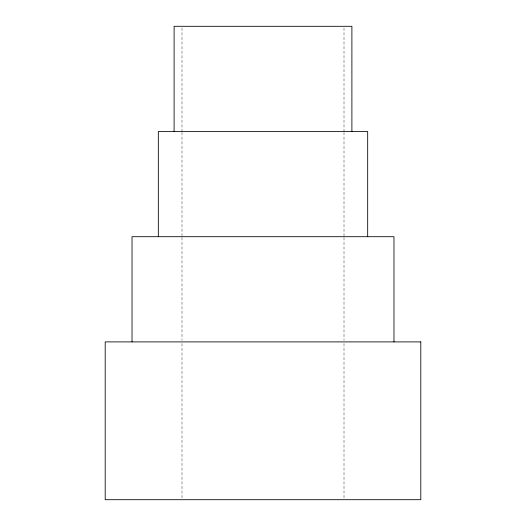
<?xml version="1.0" encoding="UTF-8"?>
<svg xmlns="http://www.w3.org/2000/svg" width="526" height="526" viewBox="0 0 526 526"><rect width="100%" height="100%" fill="white"/><g stroke="black" fill="none" stroke-linecap="round" stroke-linejoin="round"><path stroke-width="0.39" stroke-dasharray="2.63 1.97" d="M344.004 27.944L344.004 131.5M344.004 132.322L344.004 236.7M344.004 237.522L344.004 340.256M344.004 343.544L344.004 498.056M181.996 27.944L181.996 131.5M181.996 132.322L181.996 236.7M181.996 237.522L181.996 340.256M181.996 343.544L181.996 498.056"/><path stroke-width="0.79" d="M393.974 341.9L393.974 236.7L132.026 236.7L132.026 341.9M367.674 236.7L367.674 131.5L158.326 131.5L158.326 236.7M351.894 131.5L351.894 26.3L174.106 26.3L174.106 131.5M420.8 341.9L105.2 341.9L105.2 499.7L420.8 499.7L420.8 341.9"/></g></svg>
